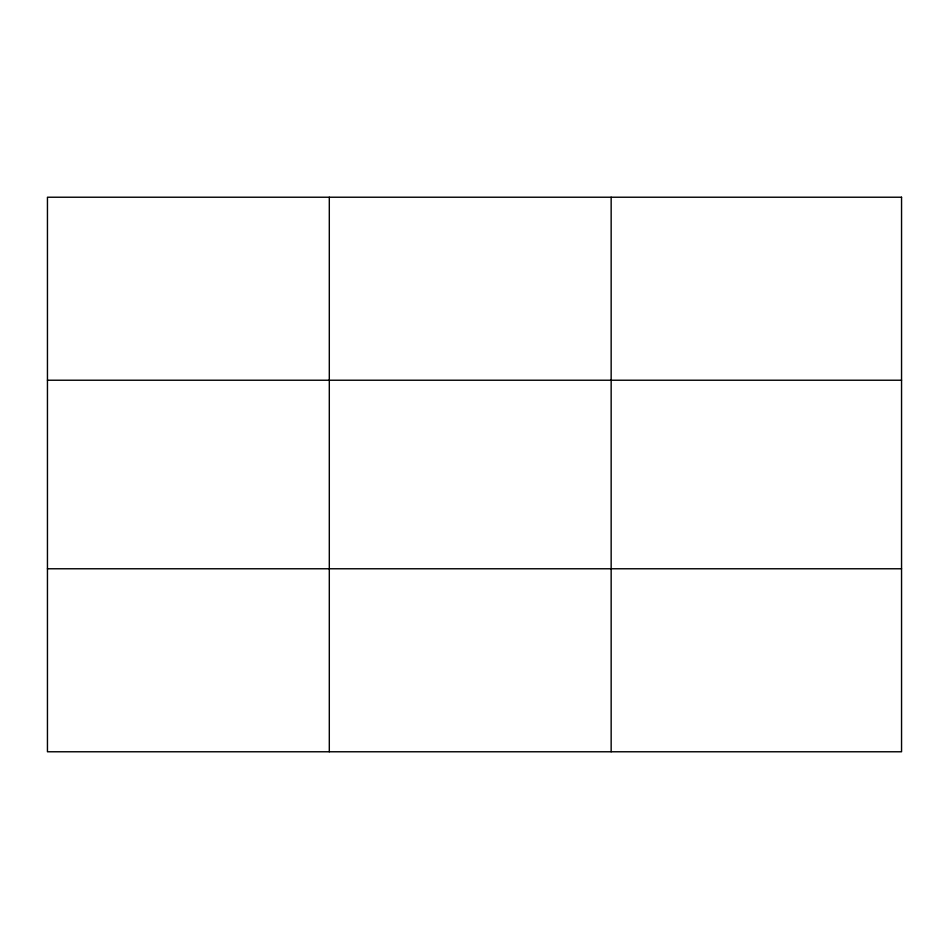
<?xml version="1.0" encoding="UTF-8"?>
<svg xmlns="http://www.w3.org/2000/svg" width="949" height="949" viewBox="0 0 949 949"><rect width="100%" height="100%" fill="white"/><g stroke="black" fill="none" stroke-linecap="round" stroke-linejoin="round"><path stroke-width="1.42" d="M329.303 197.226L329.303 751.774M611.156 197.226L611.156 751.774M47.45 380.229L901.55 380.229M47.45 568.771L901.55 568.771M901.55 197.226L47.45 197.226L47.45 751.774L901.55 751.774L901.55 197.226"/></g></svg>
